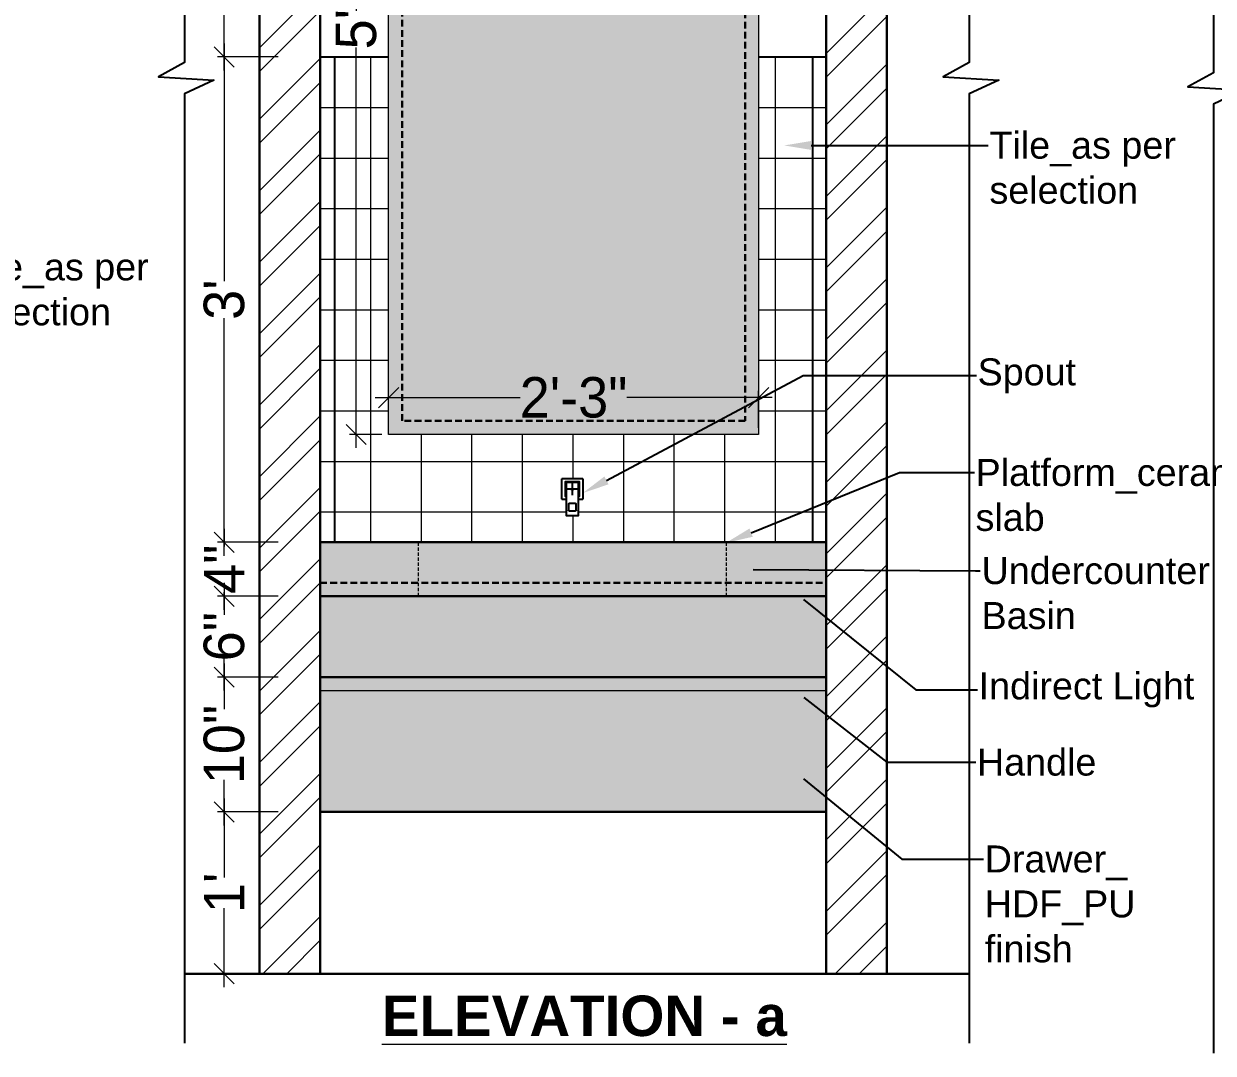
# Model space of a CAD drawing. Header units: millimetres. Extents: x 56222 to 3066687, y -650199 to -121287.
# Drawn here: x 150260.7 to 150348.8, y -183575 to -183498.6 of the extents above; entities that cross this region are included whole.
import ezdxf
from ezdxf import colors
from ezdxf.entities.mleader import LeaderData, LeaderLine
from ezdxf.lldxf.tags import DXFTag
from ezdxf.math import Vec2, Vec3

# ---------------------------------------------------------------- set-up
doc = ezdxf.new("R2010")
doc.units = ezdxf.units.MM
doc.header["$MEASUREMENT"] = 0
doc.header["$PDMODE"] = 35
for name, pattern in [('00 . GROUND FLOOR$0$DASHED', [0.75, 0.5, -0.25]), ('DASHED', [0.75, 0.5, -0.25]), ('DASHED2', [0.375, 0.25, -0.125])]:
    doc.linetypes.add(name, pattern=pattern)
doc.layers.get('Defpoints').update_dxf_attribs({"color": 220})
doc.layers.add('AR HATCH-7', color=7, linetype='Continuous')
for name, color, linetype, lineweight in [('DIM.', 250, 'Continuous', 13), ('dim05', 1, 'Continuous', 13), ('FURNITURE', 32, 'Continuous', 9), ('furniture dimensions', 1, 'DASHED', 0), ('FURNITURE-1', 252, 'Continuous', 13), ('GDR_FLOATING COLUMN', 3, 'Continuous', 18), ('SECTION ( SLAB PLine )', 104, 'Continuous', 30), ('wall', 7, 'Continuous', 30), ('XX~SLAB ( BEAM )~ ( DIM )', 7, 'Continuous', 9)]:
    doc.layers.add(name, color=color, linetype=linetype, lineweight=lineweight)
doc.styles.add('century g', font='GOTHIC.TTF')
doc.styles.get("Standard").update_dxf_attribs({"font": 'arial.ttf', "height": 6})
tags = doc.linetypes.add('CENTER2', pattern=[28.575, 19.05, -3.175, 3.175, -3.175]).pattern_tags.tags
tags[10:11] = [DXFTag(74, 4), DXFTag(75, 0), DXFTag(340, '0'), DXFTag(46, 0.0), DXFTag(50, 0.0), DXFTag(44, 0.0), DXFTag(45, 0.0)]
tags[8:9] = [DXFTag(74, 4), DXFTag(75, 0), DXFTag(340, '0'), DXFTag(46, 0.0), DXFTag(50, 0.0), DXFTag(44, 0.0), DXFTag(45, 0.0)]
tags[6:7] = [DXFTag(74, 4), DXFTag(75, 0), DXFTag(340, '0'), DXFTag(46, 0.0), DXFTag(50, 0.0), DXFTag(44, 0.0), DXFTag(45, 0.0)]
tags[4:5] = [DXFTag(74, 4), DXFTag(75, 0), DXFTag(340, '0'), DXFTag(46, 0.0), DXFTag(50, 0.0), DXFTag(44, 0.0), DXFTag(45, 0.0)]
doc.dimstyles.new('Archana', dxfattribs={"dimtxt": 2, "dimasz": 0.75, "dimexe": 0.5, "dimexo": 0.5, "dimgap": 0, "dimtad": 0, "dimzin": 0, "dimdsep": 46, "dimlunit": 4, "dimtxsty": 'century g', "dimblk": 'OBLIQUE', "dimcen": 0, "dimdle": 1, "dimclrd": 256, "dimclre": 256, "dimclrt": 256, "dimadec": 0, "dimazin": 0, "dimtfac": 1, "dimtofl": 0, "dimtmove": 1, "dimatfit": 3, "dimfxl": 1, "dimfxlon": 1, "dimtolj": 1, "dimtzin": 0, "dimlwd": -1, "dimlwe": -1, "dimarcsym": 0})
pattern_1 = [(45, (2548.2448, -2552.8924), (-2.65165043, 2.65165043), []), (45, (2550.0125, -2552.8924), (-2.65165043, 2.65165043), [])]

# ---------------------------------------------------------------- blocks, each defined once
blk = doc.blocks.new('_Oblique')
at = {"layer": 'wall', "color": 0, "lineweight": -2}
blk.add_line((-0.5, -0.5), (0.5, 0.5), dxfattribs=at)
blk = doc.blocks.new('*D1420')
at = {"layer": 'Defpoints', "color": 0, "linetype": 'Continuous', "lineweight": 25, "transparency": 16777216}
for p in [(150275.526, -183557.057), (150282.644, -183557.057), (150282.644, -183569.057)]:
    blk.add_point(p, dxfattribs=at)
at = {"layer": 'furniture dimensions', "color": 5, "linetype": 'Continuous', "transparency": 16777216}
for p, q in [((150275.526, -183556.057), (150275.526, -183561.913)), ((150279.526, -183557.057), (150275.026, -183557.057)), ((150275.526, -183570.057), (150275.526, -183564.2))]:
    blk.add_line(p, q, dxfattribs=at)
at = {"layer": 'furniture dimensions', "color": 5, "linetype": 'ByBlock', "transparency": 16777216}
blk.add_line((150279.526, -183569.057), (150275.026, -183569.057), dxfattribs=at)
at = {"layer": 'furniture dimensions', "color": 5, "linetype": 'Continuous', "transparency": 16777216, "xscale": 1.5, "yscale": 1.5, "zscale": 1.5}
for p, rotation in [((150275.526, -183557.057), 90), ((150275.526, -183569.057), 270)]:
    blk.add_blockref('_Oblique', p, dxfattribs=dict(at, rotation=rotation))
at = {"layer": 'furniture dimensions', "linetype": 'Continuous', "lineweight": 0, "transparency": 16777216, "insert": (150275.526, -183563.057), "char_height": 3, "attachment_point": 5, "rotation": 90, "style": 'century g'}
blk.add_mtext("\\A1;1'", dxfattribs=at)
blk = doc.blocks.new('*D1421')
at = {"layer": 'Defpoints', "color": 0, "linetype": 'Continuous', "lineweight": 25, "transparency": 16777216}
for p in [(150275.526, -183547.057), (150282.644, -183547.057), (150282.644, -183557.057)]:
    blk.add_point(p, dxfattribs=at)
at = {"layer": 'furniture dimensions', "color": 5, "linetype": 'Continuous', "transparency": 16777216}
for p, q in [((150275.526, -183546.057), (150275.526, -183549.442)), ((150279.526, -183547.057), (150275.026, -183547.057)), ((150275.526, -183558.057), (150275.526, -183554.671))]:
    blk.add_line(p, q, dxfattribs=at)
at = {"layer": 'furniture dimensions', "color": 5, "linetype": 'ByBlock', "transparency": 16777216}
blk.add_line((150279.526, -183557.057), (150275.026, -183557.057), dxfattribs=at)
at = {"layer": 'furniture dimensions', "color": 5, "linetype": 'Continuous', "transparency": 16777216, "xscale": 1.5, "yscale": 1.5, "zscale": 1.5}
for p, rotation in [((150275.526, -183547.057), 90), ((150275.526, -183557.057), 270)]:
    blk.add_blockref('_Oblique', p, dxfattribs=dict(at, rotation=rotation))
at = {"layer": 'furniture dimensions', "linetype": 'Continuous', "lineweight": 0, "transparency": 16777216, "insert": (150275.526, -183552.057), "char_height": 3, "attachment_point": 5, "rotation": 90, "style": 'century g'}
blk.add_mtext('\\A1;10"', dxfattribs=at)
blk = doc.blocks.new('*D1422')
at = {"layer": 'Defpoints', "color": 0, "linetype": 'Continuous', "lineweight": 25, "transparency": 16777216}
for p in [(150275.526, -183541.057), (150282.644, -183541.057), (150282.644, -183547.057)]:
    blk.add_point(p, dxfattribs=at)
at = {"layer": 'furniture dimensions', "color": 5, "linetype": 'Continuous', "transparency": 16777216}
for p, q in [((150275.526, -183540.057), (150275.526, -183542.443)), ((150279.526, -183541.057), (150275.026, -183541.057)), ((150275.526, -183548.057), (150275.526, -183545.67))]:
    blk.add_line(p, q, dxfattribs=at)
at = {"layer": 'furniture dimensions', "color": 5, "linetype": 'ByBlock', "transparency": 16777216}
blk.add_line((150279.526, -183547.057), (150275.026, -183547.057), dxfattribs=at)
at = {"layer": 'furniture dimensions', "color": 5, "linetype": 'Continuous', "transparency": 16777216, "xscale": 1.5, "yscale": 1.5, "zscale": 1.5}
for p, rotation in [((150275.526, -183541.057), 90), ((150275.526, -183547.057), 270)]:
    blk.add_blockref('_Oblique', p, dxfattribs=dict(at, rotation=rotation))
at = {"layer": 'furniture dimensions', "linetype": 'Continuous', "lineweight": 0, "transparency": 16777216, "insert": (150275.526, -183544.057), "char_height": 3, "attachment_point": 5, "rotation": 90, "style": 'century g'}
blk.add_mtext('\\A1;6"', dxfattribs=at)
blk = doc.blocks.new('*D1423')
at = {"layer": 'Defpoints', "color": 0, "linetype": 'Continuous', "lineweight": 25, "transparency": 16777216}
for p in [(150275.526, -183537.057), (150282.644, -183537.057), (150282.644, -183541.057)]:
    blk.add_point(p, dxfattribs=at)
at = {"layer": 'furniture dimensions', "color": 5, "linetype": 'Continuous', "transparency": 16777216}
for p, q in [((150275.526, -183536.057), (150275.526, -183537.356)), ((150279.526, -183537.057), (150275.026, -183537.057)), ((150275.526, -183542.057), (150275.526, -183540.757))]:
    blk.add_line(p, q, dxfattribs=at)
at = {"layer": 'furniture dimensions', "color": 5, "linetype": 'ByBlock', "transparency": 16777216}
blk.add_line((150279.526, -183541.057), (150275.026, -183541.057), dxfattribs=at)
at = {"layer": 'furniture dimensions', "color": 5, "linetype": 'Continuous', "transparency": 16777216, "xscale": 1.5, "yscale": 1.5, "zscale": 1.5}
for p, rotation in [((150275.526, -183537.057), 90), ((150275.526, -183541.057), 270)]:
    blk.add_blockref('_Oblique', p, dxfattribs=dict(at, rotation=rotation))
at = {"layer": 'furniture dimensions', "linetype": 'Continuous', "lineweight": 0, "transparency": 16777216, "insert": (150275.526, -183539.057), "char_height": 3, "attachment_point": 5, "rotation": 90, "style": 'century g'}
blk.add_mtext('\\A1;4"', dxfattribs=at)
blk = doc.blocks.new('*D1429')
at = {"layer": 'Defpoints', "color": 0, "linetype": 'Continuous', "lineweight": 25, "transparency": 16777216}
for p in [(150287.716, -183468.939), (150285.311, -183529.057), (150287.716, -183529.057)]:
    blk.add_point(p, dxfattribs=at)
at = {"layer": 'furniture dimensions', "color": 5, "linetype": 'Continuous', "transparency": 16777216}
for p, q in [((150285.311, -183467.939), (150285.311, -183497.643)), ((150285.311, -183530.057), (150285.311, -183500.353)), ((150287.216, -183529.057), (150284.811, -183529.057))]:
    blk.add_line(p, q, dxfattribs=at)
at = {"layer": 'furniture dimensions', "color": 5, "linetype": 'ByBlock', "transparency": 16777216}
blk.add_line((150287.216, -183468.939), (150284.811, -183468.939), dxfattribs=at)
at = {"layer": 'furniture dimensions', "color": 5, "linetype": 'Continuous', "transparency": 16777216, "xscale": 1.5, "yscale": 1.5, "zscale": 1.5}
for p, rotation in [((150285.311, -183468.939), 90), ((150285.311, -183529.057), 270)]:
    blk.add_blockref('_Oblique', p, dxfattribs=dict(at, rotation=rotation))
at = {"layer": 'furniture dimensions', "linetype": 'Continuous', "lineweight": 0, "transparency": 16777216, "insert": (150285.311, -183498.998), "char_height": 3, "attachment_point": 5, "rotation": 90, "style": 'century g'}
blk.add_mtext("\\A1;5'", dxfattribs=at)
blk = doc.blocks.new('*D1430')
at = {"layer": 'Defpoints', "color": 0, "linetype": 'Continuous', "lineweight": 25, "transparency": 16777216}
for p in [(150315.144, -183526.322), (150287.716, -183529.057), (150315.144, -183529.057)]:
    blk.add_point(p, dxfattribs=at)
at = {"layer": 'furniture dimensions', "color": 5, "linetype": 'Continuous', "transparency": 16777216}
for p, q in [((150286.716, -183526.322), (150297.474, -183526.322)), ((150316.144, -183526.322), (150305.385, -183526.322)), ((150315.144, -183528.557), (150315.144, -183525.822))]:
    blk.add_line(p, q, dxfattribs=at)
at = {"layer": 'furniture dimensions', "color": 5, "linetype": 'ByBlock', "transparency": 16777216}
blk.add_line((150287.716, -183528.557), (150287.716, -183525.822), dxfattribs=at)
at = {"layer": 'furniture dimensions', "color": 5, "linetype": 'Continuous', "transparency": 16777216, "xscale": 1.5, "yscale": 1.5, "zscale": 1.5, "rotation": 180}
blk.add_blockref('_Oblique', (150287.716, -183526.322), dxfattribs=at)
at = {"layer": 'furniture dimensions', "color": 5, "linetype": 'Continuous', "transparency": 16777216, "xscale": 1.5, "yscale": 1.5, "zscale": 1.5}
blk.add_blockref('_Oblique', (150315.144, -183526.322), dxfattribs=at)
at = {"layer": 'furniture dimensions', "linetype": 'Continuous', "lineweight": 0, "transparency": 16777216, "insert": (150301.43, -183526.322), "char_height": 3, "attachment_point": 5, "style": 'century g'}
blk.add_mtext('\\A1;2\'-3"', dxfattribs=at)
blk = doc.blocks.new('*D1445')
at = {"layer": 'Defpoints', "color": 0, "linetype": 'Continuous', "lineweight": 25, "transparency": 16777216}
for p in [(150275.526, -183501.057), (150282.644, -183501.057, -0.16), (150282.644, -183537.057, -0.16)]:
    blk.add_point(p, dxfattribs=at)
at = {"layer": 'furniture dimensions', "color": 5, "linetype": 'Continuous', "transparency": 16777216}
for p, q in [((150275.526, -183500.057), (150275.526, -183517.69)), ((150279.525, -183501.057), (150275.026, -183501.057)), ((150275.526, -183538.057), (150275.526, -183520.423))]:
    blk.add_line(p, q, dxfattribs=at)
at = {"layer": 'furniture dimensions', "color": 5, "linetype": 'ByBlock', "transparency": 16777216}
blk.add_line((150279.525, -183537.057), (150275.026, -183537.057), dxfattribs=at)
at = {"layer": 'furniture dimensions', "color": 5, "linetype": 'Continuous', "transparency": 16777216, "xscale": 1.5, "yscale": 1.5, "zscale": 1.5}
for p, rotation in [((150275.526, -183501.057), 90), ((150275.526, -183537.057), 270)]:
    blk.add_blockref('_Oblique', p, dxfattribs=dict(at, rotation=rotation))
at = {"layer": 'furniture dimensions', "linetype": 'Continuous', "lineweight": 0, "transparency": 16777216, "insert": (150275.526, -183519.057), "char_height": 3, "attachment_point": 5, "rotation": 90, "style": 'century g'}
blk.add_mtext("\\A1;3'", dxfattribs=at)
blk = doc.blocks.new('*D1446')
at = {"layer": 'Defpoints', "color": 0, "linetype": 'Continuous', "lineweight": 25, "transparency": 16777216}
for p in [(150275.526, -183462.084), (150282.644, -183462.084, -0.041), (150282.644, -183501.057, -0.16)]:
    blk.add_point(p, dxfattribs=at)
at = {"layer": 'furniture dimensions', "color": 5, "linetype": 'Continuous', "transparency": 16777216}
for p, q in [((150275.526, -183461.084), (150275.526, -183477.626)), ((150279.526, -183462.084), (150275.026, -183462.084)), ((150275.526, -183502.057), (150275.526, -183485.515))]:
    blk.add_line(p, q, dxfattribs=at)
at = {"layer": 'furniture dimensions', "color": 5, "linetype": 'ByBlock', "transparency": 16777216}
blk.add_line((150279.525, -183501.057), (150275.026, -183501.057), dxfattribs=at)
at = {"layer": 'furniture dimensions', "color": 5, "linetype": 'Continuous', "transparency": 16777216, "xscale": 1.5, "yscale": 1.5, "zscale": 1.5}
for p, rotation in [((150275.526, -183462.084), 90), ((150275.526, -183501.057), 270)]:
    blk.add_blockref('_Oblique', p, dxfattribs=dict(at, rotation=rotation))
at = {"layer": 'furniture dimensions', "linetype": 'Continuous', "lineweight": 0, "transparency": 16777216, "insert": (150275.526, -183481.571), "char_height": 3, "attachment_point": 5, "rotation": 90, "style": 'century g'}
blk.add_mtext('\\A1;3\'-3"', dxfattribs=at)

msp = doc.modelspace()

# ---------------------------------------------------------------- hatches: boundary and pattern name
at = {"layer": 'AR HATCH-7', "lineweight": 0, "true_color": 0x939598, "transparency": 33554687}
h = msp.add_hatch(dxfattribs=at)
h.set_pattern_fill('ANSI32', color=252, scale=10)
h.set_pattern_definition(pattern_1)
h.paths.add_polyline_path([(150282.643, -183445.808), (150278.143, -183445.808), (150278.144, -183569.057), (150282.644, -183569.057)])
h = msp.add_hatch(dxfattribs=at)
h.set_pattern_fill('ANSI32', color=252, scale=10)
h.set_pattern_definition(pattern_1)
h.paths.add_polyline_path([(150324.643, -183458.06), (150320.143, -183458.06), (150320.143, -183445.808), (150320.144, -183569.057), (150324.644, -183569.057)])
at = {"layer": 'AR HATCH-7', "lineweight": 0, "transparency": 33554526}
h = msp.add_hatch(color=256, dxfattribs=at)
h.dxf.hatch_style = 1
h.set_gradient(color1=(128, 128, 255), color2=(192, 192, 192), name='HEMISPHERICAL')
h.paths.add_polyline_path([(150315.144, -183468.939), (150287.716, -183468.939), (150287.716, -183529.057), (150315.144, -183529.057)])
at = {"layer": 'AR HATCH-7', "lineweight": 0, "transparency": 33554549}
h = msp.add_hatch(color=8, dxfattribs=at)
h.dxf.hatch_style = 1
h.paths.add_polyline_path([(150320.144, -183548.057), (150282.644, -183548.057), (150282.644, -183557.057), (150320.144, -183557.057)])
h.paths.add_polyline_path([(150320.144, -183541.057), (150282.644, -183541.057), (150282.644, -183548.057), (150320.144, -183548.057)])
at = {"layer": 'dim05', "lineweight": 0, "true_color": 0xd24014, "transparency": 33554559}
h = msp.add_hatch(dxfattribs=at)
h.set_pattern_fill('NET', color=22, scale=30)
h.set_pattern_definition([(0, (150282.6436, -183501.0565), (0, 3.75), []), (90, (150282.6436, -183501.0565), (-3.75, 2e-16), [])])
h.paths.add_polyline_path([(150320.144, -183501.057), (150315.144, -183501.057), (150315.144, -183526.455), (150318.448, -183524.693), (150320.144, -183524.693)], flags=17)
h.paths.add_polyline_path([(150320.144, -183524.693), (150318.448, -183524.693), (150315.144, -183526.455), (150315.144, -183529.057), (150287.716, -183529.057), (150287.716, -183501.057), (150282.644, -183501.057), (150282.644, -183537.057), (150320.144, -183537.057)])
h.paths.add_polyline_path([(150302.106, -183533.873), (150301.804, -183533.873), (150301.804, -183535.082), (150300.886, -183535.082), (150300.87, -183535.082), (150300.87, -183533.873), (150300.567, -183533.873), (150300.567, -183532.335), (150302.106, -183532.335)], flags=16)
edge = h.paths.add_edge_path(flags=0)
edge.add_arc((150300.842, -183533.598), 0.0396, 209.23236, 240.76764, ccw=False)
edge.add_arc((150300.813, -183533.628), 0.0113, 116.88934, 333.11066)
edge = h.paths.add_edge_path(flags=0)
edge.add_arc((150300.842, -183532.61), 0.0396, 119.23236, 150.76764, ccw=False)
edge.add_arc((150300.813, -183532.58), 0.0113, 26.88934, 243.11066)
h.paths.add_polyline_path([(150300.875, -183533.104), (150301.337, -183533.104), (150301.337, -183532.612), (150300.875, -183532.612)], flags=0)
edge = h.paths.add_edge_path(flags=0)
edge.add_arc((150301.817, -183532.624), 0.0113, 90, 180, ccw=False)
edge.add_line((150301.817, -183532.612), (150301.799, -183532.612))
edge.add_line((150301.799, -183532.612), (150301.806, -183532.624))
edge = h.paths.add_edge_path(flags=0)
edge.add_arc((150300.842, -183532.61), 0.035, 80.98945, 148.23542)
edge.add_line((150300.813, -183532.591), (150300.845, -183532.624))
edge.add_line((150300.845, -183532.624), (150300.848, -183532.575))
h.paths.add_polyline_path([(150300.817, -183533.133), (150300.807, -183532.783), (150300.807, -183533.598), (150300.817, -183533.613)], flags=0)
edge = h.paths.add_edge_path(flags=0)
edge.add_line((150301.872, -183533.639), (150301.831, -183533.633))
edge.add_arc((150301.831, -183533.598), 0.035, 270, 404.37137)
edge.add_line((150301.856, -183533.574), (150301.856, -183533.133))
edge.add_arc((150301.845, -183533.133), 0.0113, 359.99993, 363.12908)
edge.add_line((150301.856, -183533.132), (150301.826, -183532.575))
edge.add_arc((150301.831, -183532.61), 0.035, 0, 99.00226, ccw=False)
edge.add_line((150301.866, -183532.61), (150301.869, -183532.597))
edge.add_arc((150301.831, -183532.61), 0.0396, 18.80021, 90)
edge.add_line((150301.831, -183532.57), (150300.856, -183532.612))
edge.add_arc((150300.856, -183532.624), 0.0113, 90, 180)
edge.add_line((150300.845, -183532.624), (150300.823, -183533.142))
edge.add_arc((150300.829, -183533.133), 0.0113, 180, 237.67129, ccw=False)
edge.add_line((150300.817, -183533.133), (150300.807, -183533.597))
edge.add_arc((150300.842, -183533.598), 0.035, 178.20647, 312.64122)
edge.add_line((150300.866, -183533.624), (150300.803, -183533.624))
edge.add_line((150300.803, -183533.624), (150300.803, -183532.569))
edge.add_line((150300.803, -183532.569), (150301.872, -183532.569))
edge.add_line((150301.872, -183532.569), (150301.872, -183533.639))
edge = h.paths.add_edge_path(flags=0)
edge.add_line((150301.861, -183533.624), (150301.85, -183533.624))
edge.add_arc((150301.861, -183533.628), 0.0113, 160.91531, 420.65942)
edge.add_line((150301.866, -183533.618), (150301.856, -183533.613))
edge.add_arc((150301.845, -183533.613), 0.0113, -90, 0, ccw=False)
edge.add_line((150301.845, -183533.624), (150301.805, -183533.624))
edge.add_line((150301.805, -183533.624), (150301.805, -183533.628))
edge.add_arc((150301.831, -183533.598), 0.0396, 228.36017, 319.46875)
h.paths.add_polyline_path([(150301.614, -183534.721), (150301.059, -183534.721), (150301.059, -183534.166), (150301.614, -183534.166)], flags=0)
h.paths.add_polyline_path([(150296.6, -183533.873), (150306.233, -183533.873)], flags=16)
at = {"layer": 'dim05', "lineweight": 0, "true_color": 0x492403, "transparency": 33554559}
h = msp.add_hatch(color=38, dxfattribs=at)
h.dxf.hatch_style = 1
edge = h.paths.add_edge_path()
edge.add_line((150320.144, -183537.057), (150304.481, -183537.057))
edge.add_spline(control_points=[(150304.481, -183537.057), (150304.292, -183537.079), (150303.728, -183537.113), (150302.504, -183537.087), (150301.394, -183537.057)], knot_values=[13.571989, 13.571989, 13.571989, 13.571989, 14, 14.576908, 14.576908, 14.576908, 14.576908], degree=3, periodic=0)
edge.add_line((150303.435, -183537.098), (150299.961, -183537.091))
edge.add_spline(control_points=[(150301.394, -183537.057), (150300.283, -183537.087), (150299.059, -183537.113), (150298.496, -183537.079), (150298.306, -183537.057)], knot_values=[13.571989, 13.571989, 13.571989, 13.571989, 14.148897, 14.576908, 14.576908, 14.576908, 14.576908], degree=3, periodic=0)
edge.add_line((150298.306, -183537.057), (150282.644, -183537.057))
edge.add_line((150282.644, -183537.057), (150282.644, -183541.057))
edge.add_line((150282.644, -183541.057), (150320.144, -183541.057))
edge.add_line((150320.144, -183541.057), (150320.144, -183537.057))

# ---------------------------------------------------------------- linework, layer by layer
at = {"color": 38, "linetype": 'Continuous', "true_color": 0x492403, "transparency": 33554687}
for p, q in [((150300.567, -183533.862, -0.16), (150300.567, -183532.346, -0.16)), ((150300.579, -183532.335, -0.16), (150302.095, -183532.335, -0.16)), ((150300.801, -183532.58, -0.16), (150300.801, -183533.628, -0.16)), ((150300.803, -183532.61, -0.16), (150300.803, -183533.598, -0.16)), ((150300.807, -183532.61, -0.16), (150300.807, -183533.598, -0.16)), ((150301.861, -183532.569, -0.16), (150300.813, -183532.569, -0.16)), ((150301.831, -183532.57, -0.16), (150300.842, -183532.57, -0.16)), ((150301.831, -183532.575, -0.16), (150300.842, -183532.575, -0.16)), ((150301.866, -183533.598, -0.16), (150301.866, -183532.61, -0.16)), ((150301.871, -183533.598, -0.16), (150301.871, -183532.61, -0.16)), ((150301.872, -183533.628, -0.16), (150301.872, -183532.58, -0.16)), ((150302.106, -183532.346, -0.16), (150302.106, -183533.862, -0.16)), ((150300.845, -183532.623, -0.16), (150300.817, -183533.132, -0.16)), ((150300.817, -183533.133, -0.16), (150300.817, -183533.613, -0.16)), ((150300.845, -183532.624, -0.16), (150300.875, -183532.653, -0.16)), ((150301.817, -183532.612, -0.16), (150300.856, -183532.612, -0.16)), ((150300.875, -183532.653, -0.16), (150300.875, -183535.071, -0.16)), ((150301.223, -183533.104, -0.16), (150301.45, -183533.104, -0.16)), ((150301.799, -183532.653, -0.16), (150301.828, -183532.624, -0.16)), ((150301.799, -183535.071, -0.16), (150301.799, -183532.653, -0.16)), ((150301.856, -183533.132, -0.16), (150301.828, -183532.623, -0.16)), ((150301.856, -183533.613, -0.16), (150301.856, -183533.133, -0.16)), ((150300.87, -183533.873, -0.16), (150300.579, -183533.873, -0.16)), ((150300.829, -183533.624, -0.16), (150300.829, -183533.624, -0.16)), ((150300.829, -183533.624, -0.16), (150300.869, -183533.624, -0.16)), ((150300.842, -183533.633, -0.16), (150300.869, -183533.633, -0.16)), ((150300.842, -183533.638, -0.16), (150300.87, -183533.638, -0.16)), ((150300.87, -183533.676, -0.16), (150300.87, -183535.071, -0.16)), ((150301.059, -183534.211, -0.16), (150301.059, -183534.675, -0.16)), ((150301.569, -183534.166, -0.16), (150301.105, -183534.166, -0.16)), ((150301.614, -183534.675, -0.16), (150301.614, -183534.211, -0.16)), ((150301.804, -183533.633, -0.16), (150301.831, -183533.633, -0.16)), ((150301.804, -183533.638, -0.16), (150301.831, -183533.638, -0.16)), ((150301.804, -183533.639, -0.16), (150301.861, -183533.639, -0.16)), ((150301.804, -183535.071, -0.16), (150301.804, -183533.676, -0.16)), ((150302.095, -183533.873, -0.16), (150301.804, -183533.873, -0.16)), ((150301.805, -183533.624, -0.16), (150301.845, -183533.624, -0.16)), ((150301.845, -183533.624, -0.16), (150301.845, -183533.624, -0.16)), ((150300.886, -183535.082, -0.16), (150300.881, -183535.082, -0.16)), ((150301.787, -183535.082, -0.16), (150300.886, -183535.082, -0.16)), ((150301.105, -183534.721, -0.16), (150301.569, -183534.721, -0.16)), ((150301.792, -183535.082, -0.16), (150301.787, -183535.082, -0.16))]:
    msp.add_line(p, q, dxfattribs=at)
at = {"color": 38, "linetype": 'CENTER2', "true_color": 0x492403, "transparency": 33554687}
for p, q in [((150301.789, -183533.104, -0.16), (150300.884, -183533.104, -0.16)), ((150301.337, -183532.651, -0.16), (150301.337, -183533.557, -0.16))]:
    msp.add_line(p, q, dxfattribs=at)
at = {"color": 38, "linetype": 'Continuous', "true_color": 0x492403, "transparency": 33554687}
for centre, radius, start, end in [((150300.579, -183532.346, -0.16), 0.0113, 90, 180), ((150300.813, -183532.58, -0.16), 0.0113, 90, 180), ((150300.842, -183532.61, -0.16), 0.0396, 90, 180), ((150300.842, -183532.61, -0.16), 0.035, 90, 180), ((150301.831, -183532.61, -0.16), 0.0396, 0, 90), ((150301.831, -183532.61, -0.16), 0.035, 0, 90), ((150301.861, -183532.58, -0.16), 0.0113, 0, 90), ((150302.095, -183532.346, -0.16), 0.0113, 0, 90), ((150300.829, -183533.133, -0.16), 0.0113, 176.87092, 180.00007), ((150300.856, -183532.624, -0.16), 0.0113, 90, 176.87092), ((150301.817, -183532.624, -0.16), 0.0113, 3.12908, 90), ((150301.845, -183533.133, -0.16), 0.0113, 0, 3.12908), ((150300.579, -183533.862, -0.16), 0.0113, 180, 270), ((150300.813, -183533.628, -0.16), 0.0113, 180, 270), ((150300.842, -183533.598, -0.16), 0.0396, 180, 270), ((150300.842, -183533.598, -0.16), 0.035, 180, 270), ((150300.829, -183533.613, -0.16), 0.0113, 180.00007, 270), ((150301.831, -183533.598, -0.16), 0.0396, 270, 0), ((150301.831, -183533.598, -0.16), 0.035, 270, 0), ((150301.845, -183533.613, -0.16), 0.0113, 270, 359.99993), ((150301.861, -183533.628, -0.16), 0.0113, 270, 0), ((150302.095, -183533.862, -0.16), 0.0113, 270, 0), ((150300.881, -183535.071, -0.16), 0.0113, 180, 270), ((150301.792, -183535.071, -0.16), 0.0113, 270, 0)]:
    msp.add_arc(centre, radius, start, end, dxfattribs=at)
msp.add_ellipse((150301.81, -183533.676, -0.16), major_axis=(0, -0.0792), ratio=0.087489, start_param=4.267199, end_param=4.712542, dxfattribs=at)
for points, knots in [([(150300.87, -183533.611, -0.16), (150300.87, -183533.612, -0.16), (150300.869, -183533.615, -0.16), (150300.869, -183533.623, -0.16), (150300.869, -183533.635, -0.16), (150300.87, -183533.654, -0.16), (150300.87, -183533.667, -0.16), (150300.87, -183533.676, -0.16)], [0.1341546, 0.1341546, 0.1341546, 0.1341546, 0.2729105, 0.4084535, 0.5742392, 0.7712264, 1, 1, 1, 1]), ([(150301.059, -183534.211, -0.16), (150301.059, -183534.205, -0.16), (150301.062, -183534.193, -0.16), (150301.073, -183534.178, -0.16), (150301.088, -183534.168, -0.16), (150301.099, -183534.166, -0.16), (150301.105, -183534.166, -0.16)], [0, 0, 0, 0, 0.263778, 0.516477, 0.767899, 1, 1, 1, 1]), ([(150301.569, -183534.166, -0.16), (150301.575, -183534.166, -0.16), (150301.587, -183534.169, -0.16), (150301.602, -183534.179, -0.16), (150301.612, -183534.194, -0.16), (150301.614, -183534.206, -0.16), (150301.614, -183534.211, -0.16)], [0, 0, 0, 0, 0.263778, 0.516477, 0.767899, 1, 1, 1, 1]), ([(150301.804, -183533.643, -0.16), (150301.804, -183533.643, -0.16), (150301.804, -183533.637, -0.16), (150301.805, -183533.628, -0.16), (150301.805, -183533.618, -0.16), (150301.806, -183533.611, -0.16), (150301.806, -183533.608, -0.16), (150301.806, -183533.608, -0.16)], [0, 0, 0, 0, 0.01693, 0.2332864, 0.4356781, 0.6238469, 0.7791071, 0.7791071, 0.7791071, 0.7791071]), ([(150301.105, -183534.721, -0.16), (150301.098, -183534.721, -0.16), (150301.086, -183534.718, -0.16), (150301.071, -183534.707, -0.16), (150301.062, -183534.692, -0.16), (150301.059, -183534.681, -0.16), (150301.059, -183534.675, -0.16)], [0, 0, 0, 0, 0.263778, 0.516477, 0.767899, 1, 1, 1, 1]), ([(150301.614, -183534.675, -0.16), (150301.614, -183534.682, -0.16), (150301.611, -183534.694, -0.16), (150301.601, -183534.709, -0.16), (150301.586, -183534.718, -0.16), (150301.574, -183534.721, -0.16), (150301.569, -183534.721, -0.16)], [0, 0, 0, 0, 0.263778, 0.516477, 0.767899, 1, 1, 1, 1])]:
    msp.add_open_spline(points, degree=3, knots=knots, dxfattribs=at)
at = {"layer": 'dim05', "lineweight": 0, "transparency": 33554687}
msp.add_line((150282.644, -183537.057, -0.16), (150282.644, -183557.057, -0.16), dxfattribs=at)
at = {"layer": 'dim05', "color": 3, "linetype": 'DASHED', "lineweight": 30, "transparency": 33554687}
msp.add_line((150282.644, -183540.057, -0.16), (150320.144, -183540.057, -0.16), dxfattribs=at)
at = {"layer": 'FURNITURE', "lineweight": 25, "transparency": 33554687}
for p, q in [((150282.644, -183501.057, -0.16), (150287.716, -183501.057, -0.16)), ((150283.716, -183501.057, -0.16), (150283.716, -183537.057, -0.16)), ((150315.144, -183501.057, -0.16), (150320.144, -183501.057, -0.16)), ((150319.144, -183501.057, -0.16), (150319.144, -183537.057, -0.16))]:
    msp.add_line(p, q, dxfattribs=at)
at = {"layer": 'FURNITURE', "lineweight": 30, "transparency": 33554687}
for p, q in [((150282.644, -183537.057, -0.16), (150320.144, -183537.057, -0.16)), ((150282.644, -183541.057, -0.16), (150320.144, -183541.057, -0.16)), ((150282.644, -183547.057, -0.16), (150320.144, -183547.057, -0.16)), ((150282.644, -183557.057, -0.16), (150320.144, -183557.057, -0.16))]:
    msp.add_line(p, q, dxfattribs=at)
at = {"layer": 'FURNITURE', "lineweight": 0, "transparency": 33554687}
msp.add_line((150282.644, -183548.057, -0.16), (150320.144, -183548.057, -0.16), dxfattribs=at)
at = {"layer": 'FURNITURE', "color": 252, "lineweight": 25, "true_color": 0x939598, "transparency": 33554687}
for points, elevation in [([(150272.573, -183440.808), (150272.573, -183501.474), (150270.651, -183502.53), (150274.768, -183502.78), (150272.573, -183503.803), (150272.573, -183574.201)], -0.155), ([(150330.757, -183440.808), (150330.757, -183501.474), (150328.835, -183502.53), (150332.952, -183502.78), (150330.757, -183503.803), (150330.757, -183574.201)], -0.065), ([(150348.88, -183440.808), (150348.88, -183502.226), (150346.958, -183503.281), (150351.075, -183503.531), (150348.88, -183504.555), (150348.88, -183574.953)], -0.155)]:
    msp.add_lwpolyline(points, dxfattribs=dict(at, elevation=elevation))
at = {"layer": 'FURNITURE', "color": 18, "lineweight": 0, "true_color": 0x000000, "transparency": 33554687, "elevation": -0.16}
msp.add_lwpolyline([(150287.716, -183468.939), (150315.144, -183468.939), (150315.144, -183529.057), (150287.716, -183529.057)], close=True, dxfattribs=at)
at = {"layer": 'furniture dimensions', "color": 18, "lineweight": 0, "true_color": 0x000000, "transparency": 33554687}
msp.add_line((150320.144, -183501.057, -0.16), (150320.144, -183537.057, -0.16), dxfattribs=at)
at = {"layer": 'FURNITURE-1', "color": 18, "linetype": 'DASHED2', "lineweight": 0, "true_color": 0x000000, "transparency": 33554687, "elevation": -0.16}
msp.add_lwpolyline([(150289.936, -183537.057), (150312.738, -183537.057), (150312.738, -183541.057), (150289.936, -183541.057)], close=True, dxfattribs=at)
at = {"layer": 'GDR_FLOATING COLUMN', "linetype": '00 . GROUND FLOOR$0$DASHED', "lineweight": 30, "transparency": 33554687, "elevation": -0.16}
msp.add_lwpolyline([(150288.716, -183469.939), (150314.144, -183469.939), (150314.144, -183528.057), (150288.716, -183528.057)], close=True, dxfattribs=at)
at = {"layer": 'SECTION ( SLAB PLine )', "color": 1, "transparency": 33554687}
msp.add_line((150272.573, -183569.057, -0.155), (150330.757, -183569.057, -0.063), dxfattribs=at)
msp.add_line((150272.573, -183569.057, -0.155), (150330.757, -183569.057, -0.063), dxfattribs=at)
at = {"layer": 'XX~SLAB ( BEAM )~ ( DIM )', "lineweight": 30, "transparency": 33554687, "elevation": -0.16}
for points in [[(150278.144, -183445.808), (150282.644, -183445.808), (150282.644, -183569.057), (150278.144, -183569.057)], [(150320.144, -183458.06), (150324.644, -183458.06), (150324.644, -183569.057), (150320.144, -183569.057)]]:
    msp.add_lwpolyline(points, close=True, dxfattribs=at)

# ---------------------------------------------------------------- texts
at = {"layer": 'DIM.', "color": 1, "transparency": 33554687, "insert": (150287.206, -183570.677), "char_height": 3, "attachment_point": 1}
msp.add_mtext_dynamic_manual_height_columns('{\\fArial|b1|i0|c0|p34;\\LELEVATION - a}', width=111.55884, gutter_width=1, heights=[0], dxfattribs=at)

# ---------------------------------------------------------------- dimensions: what is measured, and where the dimension line sits
at = {"layer": 'furniture dimensions', "color": 5, "linetype": 'Continuous', "lineweight": 0, "transparency": 33554687}
for base, p1, p2, picture, middle in [((150275.526, -183462.084), (150282.644, -183501.057, -0.16), (150282.644, -183462.084, -0.041), '*D1446', (150275.526, -183481.571)), ((150285.311, -183529.057, -0.16), (150287.716, -183468.939, -0.16), (150287.716, -183529.057, -0.16), '*D1429', (150285.311, -183498.998, -0.16)), ((150275.526, -183501.057), (150282.644, -183537.057, -0.16), (150282.644, -183501.057, -0.16), '*D1445', (150275.526, -183519.057)), ((150275.526, -183537.057, -0.16), (150282.644, -183541.057, -0.16), (150282.644, -183537.057, -0.16), '*D1423', (150275.526, -183539.057, -0.16)), ((150275.526, -183541.057, -0.16), (150282.644, -183547.057, -0.16), (150282.644, -183541.057, -0.16), '*D1422', (150275.526, -183544.057, -0.16)), ((150275.526, -183547.057, -0.16), (150282.644, -183557.057, -0.16), (150282.644, -183547.057, -0.16), '*D1421', (150275.526, -183552.057, -0.16)), ((150275.526, -183557.057, -0.16), (150282.644, -183569.057, -0.16), (150282.644, -183557.057, -0.16), '*D1420', (150275.526, -183563.057, -0.16))]:
    dim = msp.add_linear_dim(base=base, p1=p1, p2=p2, angle=90, dimstyle='Archana', override={"dimtxt": 3, "dimasz": 1.5, "dimdec": 0, "dimclrd": 5, "dimclre": 5, "dimfxl": 4}, dxfattribs=at)
    dim.commit()
    dim.dimension.update_dxf_attribs({"geometry": picture, "text_midpoint": middle})
dim = msp.add_linear_dim(base=(150315.144, -183526.322, -0.16), p1=(150287.716, -183529.057, -0.16), p2=(150315.144, -183529.057, -0.16), dimstyle='Archana', override={"dimtxt": 3, "dimasz": 1.5, "dimdec": 0, "dimclrd": 5, "dimclre": 5, "dimfxl": 4}, dxfattribs=at)
dim.commit()
dim.dimension.update_dxf_attribs({"geometry": '*D1430', "text_midpoint": (150301.43, -183526.322, -0.16)})

# ---------------------------------------------------------------- leaders
at = {"layer": 'dim05', "color": 1, "lineweight": 0, "transparency": 33554687}
ml = msp.add_multileader_mtext('Standard', dxfattribs=at)
ml.set_content('Tile_as per selection', color=1)
ml.set_leader_properties(color=5)
ml.build(insert=Vec2(0, 0))
ml.multileader.update_dxf_attribs({"text_right_attachment_type": 6, "dogleg_length": 0.36, "arrow_head_size": 2})
ctx = ml.context
ctx.base_point, ctx.char_height, ctx.arrow_head_size, ctx.landing_gap_size, ctx.plane_origin = Vec3(150332.17, -183507.619, -0.31), 2, 2, 0.09, Vec3(150317.039, -183507.619, -0.31)
ctx.right_attachment = 6
notes = []
notes.append((ctx, [(0, (1, 1, 0), (150331.81, -183507.619, -0.31), (1, 0), 0.36, [(0, [(150317.039, -183507.619, -0.31)], 0, [])])]))
ctx.mtext.insert, ctx.mtext.width, ctx.mtext.flow_direction = Vec3(150332.26, -183506.602, -0.31), 14.68213, 5
ml = msp.add_multileader_mtext('Standard', dxfattribs=at)
ml.set_content('Tile_as per selection', color=1)
ml.set_leader_properties(color=5)
ml.build(insert=Vec2(0, 0))
ml.multileader.update_dxf_attribs({"text_right_attachment_type": 6, "dogleg_length": 0.36, "arrow_head_size": 2})
ctx = ml.context
ctx.base_point, ctx.char_height, ctx.arrow_head_size, ctx.landing_gap_size, ctx.plane_origin = Vec3(150256.021, -183516.645, -0.155), 2, 2, 0.09, Vec3(150243.132, -183516.645, -0.155)
ctx.right_attachment = 6
notes.append((ctx, [(0, (1, 1, 0), (150255.661, -183516.645, -0.155), (1, 0), 0.36, [(0, [(150233.992, -183516.645, -0.155)], 0, [])])]))
ctx.mtext.insert, ctx.mtext.width, ctx.mtext.flow_direction = Vec3(150256.111, -183515.629, -0.155), 14.68213, 5
ml = msp.add_multileader_mtext('Standard', dxfattribs=at)
ml.set_content('Spout', color=1)
ml.set_leader_properties(color=5)
ml.build(insert=Vec2(0, 0))
ml.multileader.update_dxf_attribs({"text_right_attachment_type": 6, "dogleg_length": 0.36, "arrow_head_size": 2})
ctx = ml.context
ctx.base_point, ctx.char_height, ctx.arrow_head_size, ctx.landing_gap_size, ctx.plane_origin = Vec3(150331.289, -183524.693, -0.155), 2, 2, 0.09, Vec3(150316.453, -183533.405, -0.155)
ctx.right_attachment = 6
notes.append((ctx, [(0, (1, 1, 0), (150318.448, -183524.693, -0.155), (1, 0), 12.841, [(0, [(150302.106, -183533.405, -0.155)], 0, [])])]))
ctx.mtext.insert, ctx.mtext.width, ctx.mtext.flow_direction = Vec3(150331.379, -183523.415, -0.155), 14.68213, 5
ml = msp.add_multileader_mtext('Standard', dxfattribs=at)
ml.set_content('Platform_ceramic slab', color=1)
ml.set_leader_properties(color=5)
ml.build(insert=Vec2(0, 0))
ml.multileader.update_dxf_attribs({"text_right_attachment_type": 6, "dogleg_length": 0.36, "arrow_head_size": 2})
ctx = ml.context
ctx.base_point, ctx.char_height, ctx.arrow_head_size, ctx.landing_gap_size, ctx.plane_origin = Vec3(150331.141, -183531.89, -0.155), 2, 2, 0.09, Vec3(150316.453, -183531.89, -0.155)
ctx.right_attachment = 6
notes.append((ctx, [(0, (1, 1, 0), (150325.604, -183531.89, -0.155), (1, 0), 5.538, [(0, [(150312.738, -183537.091, -0.155)], 0, [])])]))
ctx.mtext.insert, ctx.mtext.width, ctx.mtext.flow_direction = Vec3(150331.231, -183530.874, -0.155), 14.68213, 5
ml = msp.add_multileader_mtext('Standard', dxfattribs=at)
ml.set_content('Undercounter^JBasin', color=1)
ml.set_leader_properties(color=5)
ml.build(insert=Vec2(0, 0))
ml.multileader.update_dxf_attribs({"text_right_attachment_type": 6, "dogleg_length": 0.36, "arrow_head_size": 2})
ctx = ml.context
ctx.base_point, ctx.char_height, ctx.arrow_head_size, ctx.landing_gap_size, ctx.plane_origin = Vec3(150331.584, -183539.171, -0.155), 2, 2, 0.09, Vec3(150316.453, -183539.171, -0.155)
ctx.right_attachment = 6
notes.append((ctx, [(0, (1, 1, 0), (150331.224, -183539.171, -0.155), (1, 0), 0.36, [(0, [(150312.738, -183539.057, -0.155)], 0, [])])]))
ctx.mtext.insert, ctx.mtext.width, ctx.mtext.flow_direction = Vec3(150331.674, -183538.155, -0.155), 14.68213, 5
ml = msp.add_multileader_mtext('Standard', dxfattribs=at)
ml.set_content('Indirect Light', color=1)
ml.set_leader_properties(color=5)
ml.build(insert=Vec2(0, 0))
ml.multileader.update_dxf_attribs({"text_right_attachment_type": 6, "dogleg_length": 0.36, "arrow_head_size": 2})
ctx = ml.context
ctx.base_point, ctx.char_height, ctx.arrow_head_size, ctx.landing_gap_size, ctx.plane_origin = Vec3(150331.369, -183547.998, -0.155), 2, 2, 0.09, Vec3(150316.453, -183547.998, -0.155)
ctx.right_attachment = 6
notes.append((ctx, [(0, (1, 1, 0), (150326.803, -183547.998, -0.155), (1, 0), 4.566, [(0, [(150316.915, -183540.057, -0.155)], 0, [])])]))
ctx.mtext.insert, ctx.mtext.width, ctx.mtext.flow_direction = Vec3(150331.459, -183546.704, -0.155), 17.35951, 5
ml = msp.add_multileader_mtext('Standard', dxfattribs=at)
ml.set_content('Handle', color=1)
ml.set_leader_properties(color=5)
ml.build(insert=Vec2(0, 0))
ml.multileader.update_dxf_attribs({"text_right_attachment_type": 6, "dogleg_length": 0.36, "arrow_head_size": 2})
ctx = ml.context
ctx.base_point, ctx.char_height, ctx.arrow_head_size, ctx.landing_gap_size, ctx.plane_origin = Vec3(150331.244, -183553.375, -0.155), 2, 2, 0.09, Vec3(150316.453, -183553.375, -0.155)
ctx.right_attachment = 6
notes.append((ctx, [(0, (1, 1, 0), (150324.644, -183553.375, -0.155), (1, 0), 6.601, [(0, [(150316.915, -183547.323, -0.155)], 0, [])])]))
ctx.mtext.insert, ctx.mtext.width, ctx.mtext.flow_direction = Vec3(150331.334, -183552.359, -0.155), 14.68213, 5
ml = msp.add_multileader_mtext('Standard', dxfattribs=at)
ml.set_content('Drawer_\\PHDF_PU finish', color=1)
ml.set_leader_properties(color=5)
ml.build(insert=Vec2(0, 0))
ml.multileader.update_dxf_attribs({"text_right_attachment_type": 6, "dogleg_length": 0.36, "arrow_head_size": 2})
ctx = ml.context
ctx.base_point, ctx.char_height, ctx.arrow_head_size, ctx.landing_gap_size, ctx.plane_origin = Vec3(150331.819, -183560.56, -0.155), 2, 2, 0.09, Vec3(150316.453, -183560.56, -0.155)
ctx.right_attachment = 6
notes.append((ctx, [(0, (1, 1, 0), (150325.763, -183560.56, -0.155), (1, 0), 6.056, [(0, [(150316.915, -183553.334, -0.155)], 0, [])])]))
ctx.mtext.insert, ctx.mtext.width, ctx.mtext.flow_direction = Vec3(150331.909, -183559.544, -0.155), 14.68213, 5
for ctx, leaders in notes:
    for number, flags, end, landing, length, lines in leaders:
        leader = LeaderData()
        leader.index, (leader.has_last_leader_line, leader.has_dogleg_vector, leader.attachment_direction) = number, flags
        leader.last_leader_point, leader.dogleg_vector, leader.dogleg_length = Vec3(end), Vec3(landing), length
        for number, points, colour, breaks in lines:
            line = LeaderLine()
            line.index, line.vertices, line.color, line.breaks = number, Vec3.list(points), colors.encode_raw_color(colour), breaks
            leader.lines.append(line)
        ctx.leaders.append(leader)

doc.saveas('drawing.dxf')
